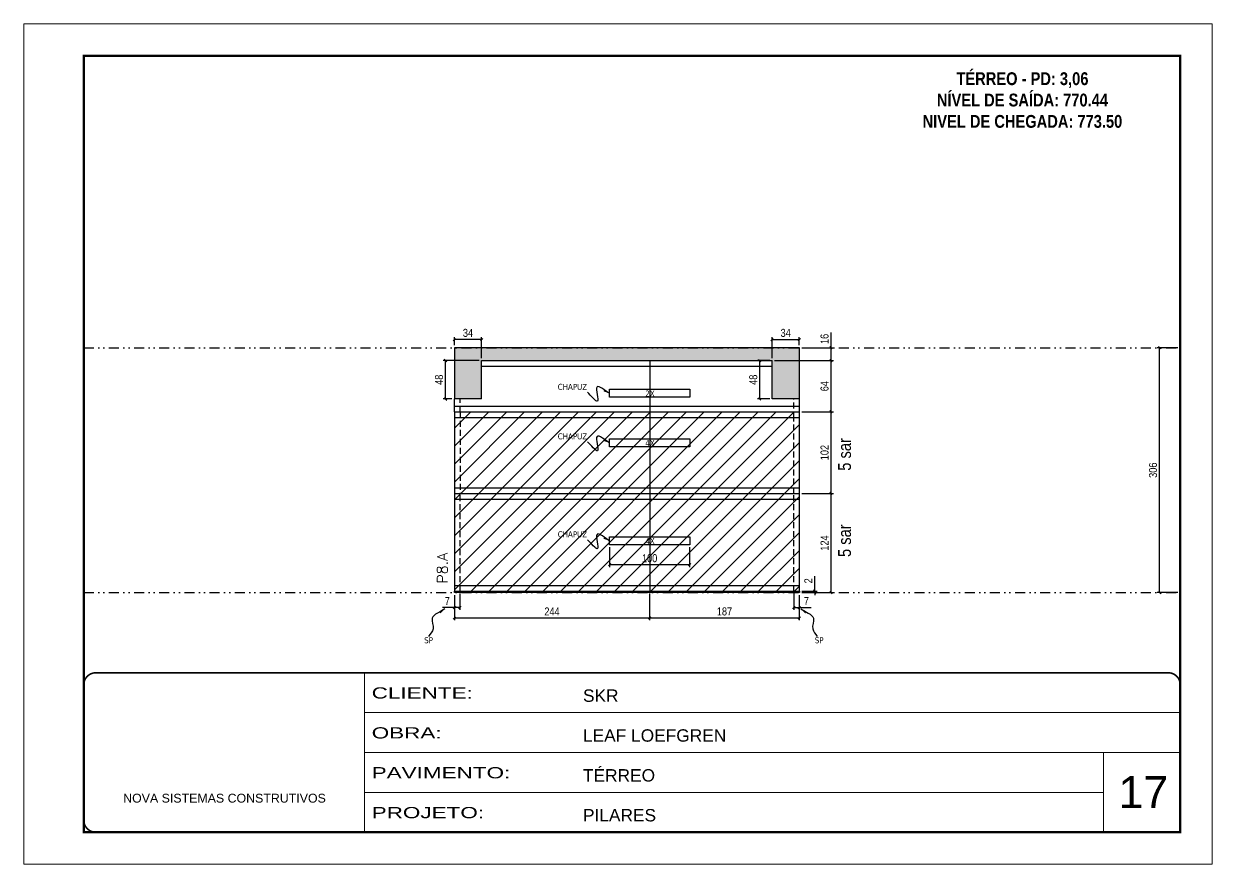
# Model space of a CAD drawing. Extents: x 14400 to 27878, y -21631 to 6985.
# Drawn here: x 14413 to 15898, y 1340 to 2390 of the extents above; entities that cross this region are included whole.
import ezdxf

# ---------------------------------------------------------------- set-up
doc = ezdxf.new("R2010")
doc.units = 0
for name, pattern in [('CONTINUO', [0]), ('DASHED', [0.75, 0.5, -0.25]), ('DIVIDE2', [0.625, 0.25, -0.125, 0, -0.125, 0, -0.125]), ('HIDDEN', [0.375, 0.25, -0.125])]:
    doc.linetypes.add(name, pattern=pattern)
for name, color, linetype, lineweight in [('CARIMBO', 255, 'Continuous', 9), ('Folhas', 255, 'Continuous', 9), ('Hachura', 251, 'Continuous', 9), ('SARRAFO DE PRESSAO', 251, 'DASHED', 9), ('Texto Seção', 7, 'Continuous', 15)]:
    doc.layers.add(name, color=color, linetype=linetype, lineweight=lineweight)
for name, color, linetype in [('COTA', 241, 'Continuous'), ('NOMENCLATURA', 7, 'Continuous'), ('Nível', 160, 'Continuous'), ('Painéis', 200, 'Continuous'), ('Romaneio', 10, 'Continuous'), ('SARR_2.2x10', 60, 'Continuous'), ('SARR_2.2x7', 40, 'Continuous'), ('Sarrafo de Pressão', 42, 'HIDDEN'), ('texto', 7, 'Continuous')]:
    doc.layers.add(name, color=color, linetype=linetype)
doc.styles.add('ARIAL', font='arial.ttf')
doc.styles.add('ARIAL_NARROW', font='ARIALN.TTF', dxfattribs={"height": 0.2})
doc.styles.add('COTA TECNICA', font='techl___.ttf', dxfattribs={"height": 10})
doc.styles.add('COTA TECNICA-50', font='techl___.ttf', dxfattribs={"height": 10})
doc.styles.add('REGUA-120', font='ROMANS.shx', dxfattribs={"height": 15})
doc.styles.add('ROMANC', font='techb___.ttf', dxfattribs={"height": 2.5})
doc.styles.get("Standard").update_dxf_attribs({"font": 'arial.ttf'})
doc.styles.add('Tecnologia', font='')
doc.styles.get('Tecnologia').set_extended_font_data('Forgotten Futurist')
doc.dimstyles.new('COTA PAINEL-50', dxfattribs={"dimtxt": 10, "dimasz": 3, "dimexe": 3, "dimexo": 3, "dimgap": 3, "dimtad": 1, "dimdec": 1, "dimzin": 12, "dimdsep": 46, "dimtxsty": 'COTA TECNICA-50', "dimblk1": 'OBLIQUE', "dimblk2": 'OBLIQUE', "dimsah": 1, "dimcen": 0.9, "dimclrd": 4, "dimclre": 4, "dimclrt": 240, "dimadec": 1, "dimazin": 3, "dimtfac": 1, "dimtdec": 1, "dimtmove": 0, "dimatfit": 3, "dimfxl": 1, "dimtolj": 1, "dimtzin": 12, "dimarcsym": 0})
doc.dimstyles.new('PAINEL', dxfattribs={"dimtxt": 10, "dimasz": 3, "dimexe": 3, "dimexo": 3, "dimgap": 3, "dimtad": 1, "dimdec": 1, "dimzin": 12, "dimdsep": 46, "dimtxsty": 'COTA TECNICA', "dimblk1": 'OBLIQUE', "dimblk2": 'OBLIQUE', "dimsah": 1, "dimcen": 0.9, "dimclrd": 4, "dimclre": 4, "dimclrt": 240, "dimadec": 1, "dimazin": 3, "dimtfac": 1, "dimtdec": 1, "dimtmove": 0, "dimatfit": 3, "dimfxl": 1, "dimtolj": 1, "dimtzin": 12, "dimarcsym": 0})
doc.dimstyles.get("Standard").update_dxf_attribs({"dimtxt": 0.18, "dimasz": 0.18, "dimexe": 0.18, "dimexo": 0.0625, "dimgap": 0.09, "dimtad": 0, "dimtih": 1, "dimtoh": 1, "dimdec": 4, "dimzin": 0, "dimdsep": 46, "dimtxsty": 'Standard', "dimcen": 0.09, "dimadec": 0, "dimazin": 0, "dimtfac": 1, "dimtdec": 4, "dimtofl": 0, "dimtmove": 0, "dimatfit": 3, "dimfxl": 1, "dimtolj": 1, "dimtzin": 0, "dimarcsym": 0})

# ---------------------------------------------------------------- blocks, each defined once
blk = doc.blocks.new('9999999999')
at = {"color": 30, "linetype": 'CONTINUO'}
for p, q in [((98564.6, 34230.2), (98564.6, 34429.4)), ((98564.6, 34379.6), (99584, 34379.6)), ((98564.6, 34329.8), (99488, 34329.8)), ((99584, 34329.8), (99488, 34329.8)), ((99488, 34329.8), (99488, 34230.2)), ((98564.6, 34280), (99488, 34280))]:
    blk.add_line(p, q, dxfattribs=at)
at = {"color": 30, "linetype": 'CONTINUO', "const_width": 2}
blk.add_lwpolyline([(99584, 34230.2), (99584, 34414.4, 0.414214), (99569, 34429.4), (98229, 34429.4, 0.414214), (98214, 34414.4), (98214, 34245.2, 0.414214), (98229, 34230.2), (99584, 34230.2)], format="xyb", dxfattribs=at)
at = {"layer": 'Folhas'}
blk.add_lwpolyline([(98139, 34190.2), (99624, 34190.2), (99624, 35240.2), (98139, 35240.2)], close=True, dxfattribs=at)
at = {"layer": 'Folhas', "color": 30, "const_width": 3}
blk.add_lwpolyline([(98214, 34230.2), (99584, 34230.2), (99584, 35200.2), (98214, 35200.2)], close=True, dxfattribs=at)
at = {"color": 7, "linetype": 'Continuous', "ltscale": 5, "style": 'ARIAL'}
for s, height, p in [('SKR', 15.48, (98837.7, 34393.1)), ('LEAF LOEFGREN', 15.483, (98837.7, 34343.3)), ('TÉRREO', 15.48, (98837.7, 34293.5)), ('NOVA SISTEMAS CONSTRUTIVOS', 11.059, (98263.2, 34267.2)), ('PILARES', 15.48, (98837.7, 34243.7))]:
    blk.add_text(s, height=height, dxfattribs=at).set_placement(p)
at = {"layer": 'Folhas', "color": 7, "style": 'Tecnologia', "width": 1.5}
for s, p in [('CLIENTE:', (98573.7, 34397.2)), ('OBRA:', (98573.7, 34347.3)), ('PAVIMENTO:', (98573.7, 34297.5)), ('PROJETO:', (98573.7, 34247.7))]:
    blk.add_text(s, height=14, dxfattribs=at).set_placement(p)
blk = doc.blocks.new('_Oblique')
at = {"color": 0, "linetype": 'ByBlock', "lineweight": -2}
blk.add_line((-0.5, -0.5), (0.5, 0.5), dxfattribs=at)
blk = doc.blocks.new('*D920')
at = {"layer": 'COTA', "color": 4, "lineweight": -2, "transparency": 16777216}
for p, q in [((14958.5, 1678.7), (14958.5, 1658.2)), ((14951.5, 1676.7), (14951.5, 1658.2)), ((14951.5, 1661.2), (14936.8, 1661.2)), ((14958.5, 1661.2), (14951.5, 1661.2))]:
    blk.add_line(p, q, dxfattribs=at)
at = {"layer": 'Defpoints', "color": 0, "transparency": 16777216}
for p in [(14951.5, 1679.7), (14958.5, 1681.7), (14951.5, 1661.2)]:
    blk.add_point(p, dxfattribs=at)
at = {"layer": 'COTA', "color": 4, "lineweight": -2, "transparency": 16777216, "xscale": 3, "yscale": 3, "zscale": 3, "rotation": 180}
blk.add_blockref('_Oblique', (14951.5, 1661.2), dxfattribs=at)
at = {"layer": 'COTA', "color": 4, "lineweight": -2, "transparency": 16777216, "xscale": 3, "yscale": 3, "zscale": 3}
blk.add_blockref('_Oblique', (14958.5, 1661.2), dxfattribs=at)
at = {"layer": 'COTA', "color": 240, "transparency": 16777216, "insert": (14942.7, 1669.3), "char_height": 10, "attachment_point": 5, "style": 'COTA TECNICA-50'}
blk.add_mtext('\\A1;7', dxfattribs=at)
blk = doc.blocks.new('*D921')
at = {"layer": 'COTA', "color": 4, "lineweight": -2, "transparency": 16777216}
for p, q in [((15375.5, 1678.7), (15375.5, 1658.2)), ((15382.5, 1676.7), (15382.5, 1658.2)), ((15375.5, 1661.2), (15382.5, 1661.2)), ((15382.5, 1661.2), (15397.3, 1661.2))]:
    blk.add_line(p, q, dxfattribs=at)
at = {"layer": 'Defpoints', "color": 0, "transparency": 16777216}
for p in [(15375.5, 1681.7), (15382.5, 1679.7), (15382.5, 1661.2)]:
    blk.add_point(p, dxfattribs=at)
at = {"layer": 'COTA', "color": 4, "lineweight": -2, "transparency": 16777216, "xscale": 3, "yscale": 3, "zscale": 3, "rotation": 180}
blk.add_blockref('_Oblique', (15375.5, 1661.2), dxfattribs=at)
at = {"layer": 'COTA', "color": 4, "lineweight": -2, "transparency": 16777216, "xscale": 3, "yscale": 3, "zscale": 3}
blk.add_blockref('_Oblique', (15382.5, 1661.2), dxfattribs=at)
at = {"layer": 'COTA', "color": 240, "transparency": 16777216, "insert": (15391.4, 1669.3), "char_height": 10, "attachment_point": 5, "style": 'COTA TECNICA-50'}
blk.add_mtext('\\A1;7', dxfattribs=at)
blk = doc.blocks.new('*D922')
at = {"layer": 'Defpoints', "color": 0, "linetype": 'ByBlock', "transparency": 16777216}
for p in [(15382.5, 1803.7), (15422.2, 1803.7), (15382.5, 1679.7)]:
    blk.add_point(p, dxfattribs=at)
at = {"layer": 'Romaneio', "color": 4, "linetype": 'ByBlock', "lineweight": -2, "transparency": 16777216}
for p, q in [((15385.5, 1803.7), (15425.2, 1803.7)), ((15422.2, 1679.7), (15422.2, 1803.7)), ((15385.5, 1679.7), (15425.2, 1679.7))]:
    blk.add_line(p, q, dxfattribs=at)
at = {"layer": 'Romaneio', "color": 4, "linetype": 'ByBlock', "lineweight": -2, "transparency": 16777216, "xscale": 3, "yscale": 3, "zscale": 3}
for p, rotation in [((15422.2, 1803.7), 90), ((15422.2, 1679.7), 270)]:
    blk.add_blockref('_Oblique', p, dxfattribs=dict(at, rotation=rotation))
at = {"layer": 'Romaneio', "color": 240, "linetype": 'ByBlock', "transparency": 16777216, "insert": (15414.1, 1741.7), "char_height": 10, "attachment_point": 5, "rotation": 90, "style": 'COTA TECNICA'}
blk.add_mtext('\\A1;124', dxfattribs=at)
blk = doc.blocks.new('*D923')
at = {"layer": 'Defpoints', "color": 0, "linetype": 'ByBlock', "transparency": 16777216}
for p in [(15382.5, 1803.7), (15422.2, 1803.7), (15382.5, 1679.7)]:
    blk.add_point(p, dxfattribs=at)
at = {"layer": 'Romaneio', "color": 4, "linetype": 'ByBlock', "lineweight": -2, "transparency": 16777216}
for p, q in [((15385.5, 1803.7), (15425.2, 1803.7)), ((15422.2, 1679.7), (15422.2, 1803.7)), ((15385.5, 1679.7), (15425.2, 1679.7))]:
    blk.add_line(p, q, dxfattribs=at)
at = {"layer": 'Romaneio', "color": 4, "linetype": 'ByBlock', "lineweight": -2, "transparency": 16777216, "xscale": 3, "yscale": 3, "zscale": 3}
for p, rotation in [((15422.2, 1803.7), 90), ((15422.2, 1679.7), 270)]:
    blk.add_blockref('_Oblique', p, dxfattribs=dict(at, rotation=rotation))
at = {"layer": 'Romaneio', "color": 240, "linetype": 'ByBlock', "transparency": 16777216, "insert": (15414.1, 1741.7), "char_height": 10, "attachment_point": 5, "rotation": 90, "style": 'COTA TECNICA'}
blk.add_mtext('\\A1;124', dxfattribs=at)
blk = doc.blocks.new('*D924')
at = {"layer": 'COTA', "color": 4, "lineweight": -2, "transparency": 16777216}
for p, q in [((15401.8, 1681.7), (15401.8, 1700.5)), ((15385.5, 1681.7), (15404.8, 1681.7)), ((15385.5, 1679.7), (15404.8, 1679.7)), ((15401.8, 1679.7), (15401.8, 1681.7)), ((15401.8, 1679.7), (15401.8, 1676.7))]:
    blk.add_line(p, q, dxfattribs=at)
at = {"layer": 'Defpoints', "color": 0, "transparency": 16777216}
for p in [(15382.5, 1681.7), (15382.5, 1679.7), (15401.8, 1679.7)]:
    blk.add_point(p, dxfattribs=at)
at = {"layer": 'COTA', "color": 4, "lineweight": -2, "transparency": 16777216, "xscale": 3, "yscale": 3, "zscale": 3}
for p, rotation in [((15401.8, 1681.7), 270), ((15401.8, 1679.7), 90)]:
    blk.add_blockref('_Oblique', p, dxfattribs=dict(at, rotation=rotation))
at = {"layer": 'COTA', "color": 240, "transparency": 16777216, "insert": (15393.8, 1694.5), "char_height": 10, "attachment_point": 5, "rotation": 90, "style": 'COTA TECNICA-50'}
blk.add_mtext('\\A1;2', dxfattribs=at)
blk = doc.blocks.new('*D934')
at = {"layer": 'COTA', "color": 4, "lineweight": -2, "transparency": 16777216}
for p, q in [((15195.5, 1678.7), (15195.5, 1645.2)), ((14951.5, 1676.7), (14951.5, 1645.2)), ((14951.5, 1648.2), (15195.5, 1648.2))]:
    blk.add_line(p, q, dxfattribs=at)
at = {"layer": 'Defpoints', "color": 0, "transparency": 16777216}
for p in [(14951.5, 1679.7), (15195.5, 1681.7), (15195.5, 1648.2)]:
    blk.add_point(p, dxfattribs=at)
at = {"layer": 'COTA', "color": 4, "lineweight": -2, "transparency": 16777216, "xscale": 3, "yscale": 3, "zscale": 3, "rotation": 180}
blk.add_blockref('_Oblique', (14951.5, 1648.2), dxfattribs=at)
at = {"layer": 'COTA', "color": 4, "lineweight": -2, "transparency": 16777216, "xscale": 3, "yscale": 3, "zscale": 3}
blk.add_blockref('_Oblique', (15195.5, 1648.2), dxfattribs=at)
at = {"layer": 'COTA', "color": 240, "transparency": 16777216, "insert": (15073.5, 1656.2), "char_height": 10, "attachment_point": 5, "style": 'COTA TECNICA-50'}
blk.add_mtext('\\A1;244', dxfattribs=at)
blk = doc.blocks.new('*D935')
at = {"layer": 'COTA', "color": 4, "lineweight": -2, "transparency": 16777216}
for p, q in [((15195.5, 1678.7), (15195.5, 1645.2)), ((15382.5, 1676.7), (15382.5, 1645.2)), ((15195.5, 1648.2), (15382.5, 1648.2))]:
    blk.add_line(p, q, dxfattribs=at)
at = {"layer": 'Defpoints', "color": 0, "transparency": 16777216}
for p in [(15195.5, 1681.7), (15382.5, 1679.7), (15382.5, 1648.2)]:
    blk.add_point(p, dxfattribs=at)
at = {"layer": 'COTA', "color": 4, "lineweight": -2, "transparency": 16777216, "xscale": 3, "yscale": 3, "zscale": 3, "rotation": 180}
blk.add_blockref('_Oblique', (15195.5, 1648.2), dxfattribs=at)
at = {"layer": 'COTA', "color": 4, "lineweight": -2, "transparency": 16777216, "xscale": 3, "yscale": 3, "zscale": 3}
blk.add_blockref('_Oblique', (15382.5, 1648.2), dxfattribs=at)
at = {"layer": 'COTA', "color": 240, "transparency": 16777216, "insert": (15289, 1656.2), "char_height": 10, "attachment_point": 5, "style": 'COTA TECNICA-50'}
blk.add_mtext('\\A1;187', dxfattribs=at)
blk = doc.blocks.new('*D936')
at = {"layer": 'COTA', "color": 4, "linetype": 'ByBlock', "lineweight": -2, "transparency": 16777216}
for p, q in [((15145.5, 1736.6), (15145.5, 1711.6)), ((15245.5, 1736.6), (15245.5, 1711.6)), ((15245.5, 1714.6), (15145.5, 1714.6))]:
    blk.add_line(p, q, dxfattribs=at)
at = {"layer": 'Defpoints', "color": 0, "linetype": 'ByBlock', "transparency": 16777216}
for p in [(15145.5, 1739.6), (15245.5, 1739.6), (15145.5, 1714.6)]:
    blk.add_point(p, dxfattribs=at)
at = {"layer": 'COTA', "color": 4, "linetype": 'ByBlock', "lineweight": -2, "transparency": 16777216, "xscale": 3, "yscale": 3, "zscale": 3, "rotation": 180}
blk.add_blockref('_Oblique', (15145.5, 1714.6), dxfattribs=at)
at = {"layer": 'COTA', "color": 4, "linetype": 'ByBlock', "lineweight": -2, "transparency": 16777216, "xscale": 3, "yscale": 3, "zscale": 3}
blk.add_blockref('_Oblique', (15245.5, 1714.6), dxfattribs=at)
at = {"layer": 'COTA', "color": 240, "linetype": 'ByBlock', "transparency": 16777216, "insert": (15195.5, 1722.7), "char_height": 10, "attachment_point": 5, "style": 'COTA TECNICA'}
blk.add_mtext('\\A1;100', dxfattribs=at)
blk = doc.blocks.new('*D941')
at = {"layer": 'COTA', "color": 4, "lineweight": -2, "transparency": 16777216}
for p, q in [((15385.5, 1905.7), (15425.2, 1905.7)), ((15422.2, 1803.7), (15422.2, 1905.7)), ((15385.5, 1803.7), (15425.2, 1803.7))]:
    blk.add_line(p, q, dxfattribs=at)
at = {"layer": 'Defpoints', "color": 0, "transparency": 16777216}
for p in [(15382.5, 1905.7), (15422.2, 1905.7), (15382.5, 1803.7)]:
    blk.add_point(p, dxfattribs=at)
at = {"layer": 'COTA', "color": 4, "lineweight": -2, "transparency": 16777216, "xscale": 3, "yscale": 3, "zscale": 3}
for p, rotation in [((15422.2, 1905.7), 90), ((15422.2, 1803.7), 270)]:
    blk.add_blockref('_Oblique', p, dxfattribs=dict(at, rotation=rotation))
at = {"layer": 'COTA', "color": 240, "transparency": 16777216, "insert": (15414.1, 1854.7), "char_height": 10, "attachment_point": 5, "rotation": 90, "style": 'COTA TECNICA'}
blk.add_mtext('\\A1;102', dxfattribs=at)
blk = doc.blocks.new('*D1781')
at = {"layer": 'COTA', "color": 4, "lineweight": -2, "transparency": 16777216}
for p, q in [((15855.5, 1985.7), (15829.7, 1985.7)), ((15832.7, 1679.7), (15832.7, 1985.7)), ((15855.5, 1679.7), (15829.7, 1679.7))]:
    blk.add_line(p, q, dxfattribs=at)
at = {"layer": 'Defpoints', "color": 0, "transparency": 16777216}
for p in [(15832.7, 1985.7), (15858.5, 1985.7), (15858.5, 1679.7)]:
    blk.add_point(p, dxfattribs=at)
at = {"layer": 'COTA', "color": 4, "lineweight": -2, "transparency": 16777216, "xscale": 3, "yscale": 3, "zscale": 3}
for p, rotation in [((15832.7, 1985.7), 90), ((15832.7, 1679.7), 270)]:
    blk.add_blockref('_Oblique', p, dxfattribs=dict(at, rotation=rotation))
at = {"layer": 'COTA', "color": 240, "transparency": 16777216, "insert": (15824.5, 1832.7), "char_height": 10, "attachment_point": 5, "rotation": 90, "style": 'COTA TECNICA'}
blk.add_mtext('\\A1;306', dxfattribs=at)
blk = doc.blocks.new('*D2199')
at = {"layer": 'COTA', "color": 4, "lineweight": -2, "transparency": 16777216}
for p, q in [((15351.5, 1969.7), (15425.2, 1969.7)), ((15422.2, 1905.7), (15422.2, 1969.7)), ((15385.5, 1905.7), (15425.2, 1905.7))]:
    blk.add_line(p, q, dxfattribs=at)
at = {"layer": 'Defpoints', "color": 0, "transparency": 16777216}
for p in [(15348.5, 1969.7), (15422.2, 1969.7), (15382.5, 1905.7)]:
    blk.add_point(p, dxfattribs=at)
at = {"layer": 'COTA', "color": 4, "lineweight": -2, "transparency": 16777216, "xscale": 3, "yscale": 3, "zscale": 3}
for p, rotation in [((15422.2, 1969.7), 90), ((15422.2, 1905.7), 270)]:
    blk.add_blockref('_Oblique', p, dxfattribs=dict(at, rotation=rotation))
at = {"layer": 'COTA', "color": 240, "transparency": 16777216, "insert": (15414.1, 1937.7), "char_height": 10, "attachment_point": 5, "rotation": 90, "style": 'COTA TECNICA'}
blk.add_mtext('\\A1;64', dxfattribs=at)
blk = doc.blocks.new('*D2200')
at = {"layer": 'COTA', "color": 4, "lineweight": -2, "transparency": 16777216}
for p, q in [((15422.2, 1985.7), (15422.2, 2004.7)), ((15385.5, 1985.7), (15425.2, 1985.7)), ((15422.2, 1969.7), (15422.2, 1985.7)), ((15351.5, 1969.7), (15425.2, 1969.7))]:
    blk.add_line(p, q, dxfattribs=at)
at = {"layer": 'Defpoints', "color": 0, "transparency": 16777216}
for p in [(15382.5, 1985.7), (15422.2, 1985.7), (15348.5, 1969.7)]:
    blk.add_point(p, dxfattribs=at)
at = {"layer": 'COTA', "color": 4, "lineweight": -2, "transparency": 16777216, "xscale": 3, "yscale": 3, "zscale": 3}
for p, rotation in [((15422.2, 1985.7), 90), ((15422.2, 1969.7), 270)]:
    blk.add_blockref('_Oblique', p, dxfattribs=dict(at, rotation=rotation))
at = {"layer": 'COTA', "color": 240, "transparency": 16777216, "insert": (15414.1, 1996.7), "char_height": 10, "attachment_point": 5, "rotation": 90, "style": 'COTA TECNICA'}
blk.add_mtext('\\A1;16', dxfattribs=at)
blk = doc.blocks.new('*D2201')
at = {"layer": 'COTA', "color": 4, "lineweight": -2, "transparency": 16777216}
for p, q in [((14951.5, 1988.7), (14951.5, 1998.9)), ((14985.5, 1995.9), (14951.5, 1995.9)), ((14985.5, 1972.7), (14985.5, 1998.9))]:
    blk.add_line(p, q, dxfattribs=at)
at = {"layer": 'Defpoints', "color": 0, "transparency": 16777216}
for p in [(14951.5, 1995.9), (14951.5, 1985.7), (14985.5, 1969.7)]:
    blk.add_point(p, dxfattribs=at)
at = {"layer": 'COTA', "color": 4, "lineweight": -2, "transparency": 16777216, "xscale": 3, "yscale": 3, "zscale": 3, "rotation": 180}
blk.add_blockref('_Oblique', (14951.5, 1995.9), dxfattribs=at)
at = {"layer": 'COTA', "color": 4, "lineweight": -2, "transparency": 16777216, "xscale": 3, "yscale": 3, "zscale": 3}
blk.add_blockref('_Oblique', (14985.5, 1995.9), dxfattribs=at)
at = {"layer": 'COTA', "color": 240, "transparency": 16777216, "insert": (14968.5, 2004.2), "char_height": 10, "attachment_point": 5, "style": 'COTA TECNICA'}
blk.add_mtext('\\A1;34', dxfattribs=at)
blk = doc.blocks.new('*D2202')
at = {"layer": 'COTA', "color": 4, "lineweight": -2, "transparency": 16777216}
for p, q in [((15348.5, 1972.7), (15348.5, 1998.9)), ((15348.5, 1995.9), (15382.5, 1995.9)), ((15382.5, 1988.7), (15382.5, 1998.9))]:
    blk.add_line(p, q, dxfattribs=at)
at = {"layer": 'Defpoints', "color": 0, "transparency": 16777216}
for p in [(15382.5, 1995.9), (15382.5, 1985.7), (15348.5, 1969.7)]:
    blk.add_point(p, dxfattribs=at)
at = {"layer": 'COTA', "color": 4, "lineweight": -2, "transparency": 16777216, "xscale": 3, "yscale": 3, "zscale": 3, "rotation": 180}
blk.add_blockref('_Oblique', (15348.5, 1995.9), dxfattribs=at)
at = {"layer": 'COTA', "color": 4, "lineweight": -2, "transparency": 16777216, "xscale": 3, "yscale": 3, "zscale": 3}
blk.add_blockref('_Oblique', (15382.5, 1995.9), dxfattribs=at)
at = {"layer": 'COTA', "color": 240, "transparency": 16777216, "insert": (15365.5, 2004.2), "char_height": 10, "attachment_point": 5, "style": 'COTA TECNICA'}
blk.add_mtext('\\A1;34', dxfattribs=at)
blk = doc.blocks.new('*D2203')
at = {"layer": 'COTA', "color": 4, "lineweight": -2, "transparency": 16777216}
for p, q in [((14982.5, 1969.7), (14937.4, 1969.7)), ((14940.4, 1921.7), (14940.4, 1969.7)), ((14948.5, 1921.7), (14937.4, 1921.7))]:
    blk.add_line(p, q, dxfattribs=at)
at = {"layer": 'Defpoints', "color": 0, "transparency": 16777216}
for p in [(14940.4, 1969.7), (14985.5, 1969.7), (14951.5, 1921.7)]:
    blk.add_point(p, dxfattribs=at)
at = {"layer": 'COTA', "color": 4, "lineweight": -2, "transparency": 16777216, "xscale": 3, "yscale": 3, "zscale": 3}
for p, rotation in [((14940.4, 1969.7), 90), ((14940.4, 1921.7), 270)]:
    blk.add_blockref('_Oblique', p, dxfattribs=dict(at, rotation=rotation))
at = {"layer": 'COTA', "color": 240, "transparency": 16777216, "insert": (14932.4, 1945.7), "char_height": 10, "attachment_point": 5, "rotation": 90, "style": 'COTA TECNICA'}
blk.add_mtext('\\A1;48', dxfattribs=at)
blk = doc.blocks.new('*D2204')
at = {"layer": 'COTA', "color": 4, "lineweight": -2, "transparency": 16777216}
for p, q in [((15345.5, 1969.7), (15330.1, 1969.7)), ((15333.1, 1921.7), (15333.1, 1969.7)), ((15345.5, 1921.7), (15330.1, 1921.7))]:
    blk.add_line(p, q, dxfattribs=at)
at = {"layer": 'Defpoints', "color": 0, "transparency": 16777216}
for p in [(15333.1, 1969.7), (15348.5, 1969.7), (15348.5, 1921.7)]:
    blk.add_point(p, dxfattribs=at)
at = {"layer": 'COTA', "color": 4, "lineweight": -2, "transparency": 16777216, "xscale": 3, "yscale": 3, "zscale": 3}
for p, rotation in [((15333.1, 1969.7), 90), ((15333.1, 1921.7), 270)]:
    blk.add_blockref('_Oblique', p, dxfattribs=dict(at, rotation=rotation))
at = {"layer": 'COTA', "color": 240, "transparency": 16777216, "insert": (15325, 1945.7), "char_height": 10, "attachment_point": 5, "rotation": 90, "style": 'COTA TECNICA'}
blk.add_mtext('\\A1;48', dxfattribs=at)

msp = doc.modelspace()

# ---------------------------------------------------------------- hatches: boundary and pattern name
at = {"layer": 'COTA'}
h = msp.add_hatch(dxfattribs=at)
h.set_pattern_fill('AR-CONC', color=256, scale=0.03)
h.paths.add_polyline_path([(15382.55, 1985.71), (14951.55, 1985.71), (14951.55, 1921.71), (14985.55, 1921.71), (14985.55, 1969.71), (15348.55, 1969.71), (15348.55, 1921.71), (15382.55, 1921.71)])
at = {"layer": 'Hachura'}
h = msp.add_hatch(dxfattribs=at)
h.set_pattern_fill('ANSI31', color=256, scale=5)
h.paths.add_polyline_path([(15195.55, 1905.71), (14951.55, 1905.71), (14951.55, 1803.71), (15195.55, 1803.71)])
h.paths.add_polyline_path([(15382.55, 1905.71), (15195.55, 1905.71), (15195.55, 1803.71), (15382.55, 1803.71)])
h.paths.add_polyline_path([(15382.55, 1803.71), (15195.55, 1803.71), (15195.55, 1681.71), (15382.55, 1681.71)])
h.paths.add_polyline_path([(15195.55, 1803.71), (14951.55, 1803.71), (14951.55, 1681.71), (15195.55, 1681.71)])

# ---------------------------------------------------------------- linework, layer by layer
at = {"layer": 'COTA'}
for p, q in [((15382.55, 1985.71), (14951.55, 1985.71)), ((14951.55, 1985.71), (14951.55, 1921.71)), ((15382.55, 1921.71), (15382.55, 1985.71))]:
    msp.add_line(p, q, dxfattribs=at)
at = {"layer": 'Nível', "color": 4, "linetype": 'DIVIDE2', "ltscale": 50}
for p, q in [((14488.47, 1985.71), (15858.47, 1985.71)), ((14488.47, 1679.71), (15858.47, 1679.71))]:
    msp.add_line(p, q, dxfattribs=at)
at = {"layer": 'Painéis'}
for p, q in [((14985.55, 1969.71), (15348.55, 1969.71)), ((14985.55, 1921.71), (14985.55, 1969.71)), ((15195.55, 1969.71), (15195.55, 1681.71)), ((15348.55, 1921.71), (15348.55, 1969.71)), ((14951.55, 1905.71), (14951.55, 1921.71)), ((14985.55, 1921.71), (14951.55, 1921.71)), ((15382.55, 1921.71), (15348.55, 1921.71)), ((15382.55, 1898.71), (15382.55, 1921.71)), ((14951.55, 1905.71), (15382.55, 1905.71)), ((14951.55, 1905.71), (14951.55, 1803.71)), ((15382.55, 1803.71), (15382.55, 1905.71)), ((15382.55, 1831.71), (15382.55, 1831.71)), ((14951.55, 1803.71), (15382.55, 1803.71)), ((14951.55, 1803.71), (14951.55, 1681.71)), ((14951.55, 1803.71), (14951.55, 1803.71)), ((15382.55, 1681.71), (15382.55, 1803.71)), ((14951.55, 1681.71), (15382.55, 1681.71))]:
    msp.add_line(p, q, dxfattribs=at)
msp.add_lwpolyline([(15382.55, 1679.71), (14951.55, 1679.71), (14951.55, 1681.71), (15382.55, 1681.71)], close=True, dxfattribs=at)
at = {"layer": 'SARR_2.2x10'}
for points in [[(15145.55, 1933.74), (15245.55, 1933.74), (15245.55, 1923.74), (15145.55, 1923.74)], [(15145.55, 1871.88), (15245.55, 1871.88), (15245.55, 1861.88), (15145.55, 1861.88)], [(15145.55, 1749.55), (15245.55, 1749.55), (15245.55, 1739.55), (15145.55, 1739.55)]]:
    msp.add_lwpolyline(points, close=True, dxfattribs=at)
at = {"layer": 'SARR_2.2x7'}
for p, q in [((14985.55, 1962.71), (15195.55, 1962.71)), ((15195.55, 1962.71), (15348.55, 1962.71)), ((14951.55, 1912.71), (15195.55, 1912.71)), ((15195.55, 1912.71), (15382.55, 1912.71)), ((14951.55, 1898.71), (15195.55, 1898.71)), ((15195.55, 1898.71), (15382.55, 1898.71)), ((14951.55, 1810.71), (15195.55, 1810.71)), ((15195.55, 1810.71), (15382.55, 1810.71)), ((14951.55, 1796.71), (15195.55, 1796.71)), ((15195.55, 1796.71), (15382.55, 1796.71)), ((14951.55, 1688.71), (15195.55, 1688.71)), ((15195.55, 1688.71), (15382.55, 1688.71))]:
    msp.add_line(p, q, dxfattribs=at)
at = {"layer": 'Sarrafo de Pressão', "ltscale": 30}
for p, q in [((14958.55, 1905.71), (14958.55, 1921.71)), ((15375.55, 1898.71), (15375.55, 1921.71)), ((14958.55, 1905.71), (14958.55, 1803.71)), ((15375.55, 1803.71), (15375.55, 1905.71)), ((14958.55, 1681.71), (14958.55, 1803.71)), ((15375.55, 1681.71), (15375.55, 1803.71))]:
    msp.add_line(p, q, dxfattribs=at)

# ---------------------------------------------------------------- block references
at = {"layer": 'SARRAFO DE PRESSAO', "color": 6, "linetype": 'ByBlock'}
msp.add_blockref('9999999999', (-83725.51, -32849.78), dxfattribs=at)

# ---------------------------------------------------------------- texts
at = {"layer": 'CARIMBO', "style": 'ARIAL'}
msp.add_text('17', height=40, dxfattribs=at).set_placement((15781.33, 1410.57))
at = {"layer": 'NOMENCLATURA', "style": 'ARIAL_NARROW'}
for p in [(15447.06, 1832.02), (15447.06, 1724.23)]:
    msp.add_text('5 sar', height=16, rotation=90, dxfattribs=at).set_placement(p)
at = {"layer": 'NOMENCLATURA', "color": 2, "insert": (15661.31, 2356.49), "char_height": 16, "attachment_point": 2, "style": 'ROMANC'}
msp.add_mtext_dynamic_manual_height_columns('\\PTÉRREO - PD: 3,06\\PNÍVEL DE SAÍDA: 770.44\\PNIVEL DE CHEGADA: 773.50', width=432.3511, gutter_width=1, heights=[0], dxfattribs=at)
at = {"layer": 'texto', "color": 0, "char_height": 7.5, "attachment_point": 5}
for s, insert in [('{\\fTahoma|b0|i0|c0|p34;\\C4;CHAPUZ}', (15099, 1936.75)), ('{\\fTahoma|b0|i0|c0|p34;\\C4;2X}', (15195.94, 1928.44)), ('{\\fTahoma|b0|i0|c0|p34;\\C4;CHAPUZ}', (15099, 1874.89)), ('{\\fTahoma|b0|i0|c0|p34;\\C4;4X}', (15195.94, 1866.59)), ('{\\fTahoma|b0|i0|c0|p34;\\C4;CHAPUZ}', (15099, 1752.57)), ('{\\fTahoma|b0|i0|c0|p34;\\C4;4X}', (15195.94, 1744.26)), ('{\\fTahoma|b0|i0|c0|p34;\\C4;SP}', (14919.3, 1620.22)), ('{\\fTahoma|b0|i0|c0|p34;\\C4;SP}', (15407.32, 1620.22))]:
    msp.add_mtext(s, dxfattribs=dict(at, insert=insert))
at = {"layer": 'Texto Seção', "insert": (14942.93, 1690.96), "char_height": 13, "width": 285.3299, "attachment_point": 7, "rotation": 90, "style": 'REGUA-120'}
msp.add_mtext('P8.A', dxfattribs=at)

# ---------------------------------------------------------------- dimensions: what is measured, and where the dimension line sits
at = {"layer": 'COTA'}
for base, p1, p2, dimstyle, picture, middle in [((14951.55, 1995.95), (14985.55, 1969.71), (14951.55, 1985.71), 'PAINEL', '*D2201', (14968.55, 2004.17)), ((15382.55, 1995.95), (15348.55, 1969.71), (15382.55, 1985.71), 'PAINEL', '*D2202', (15365.55, 2004.17)), ((15195.55, 1648.15), (14951.55, 1679.71), (15195.55, 1681.71), 'COTA PAINEL-50', '*D934', (15073.55, 1656.23)), ((15382.55, 1648.15), (15195.55, 1681.71), (15382.55, 1679.71), 'COTA PAINEL-50', '*D935', (15289.05, 1656.25)), ((15382.55, 1661.2), (15375.55, 1681.71), (15382.55, 1679.71), 'COTA PAINEL-50', '*D921', (15391.41, 1669.27))]:
    dim = msp.add_linear_dim(base=base, p1=p1, p2=p2, dimstyle=dimstyle, dxfattribs=at)
    dim.commit()
    dim.dimension.update_dxf_attribs({"geometry": picture, "text_midpoint": middle})
for base, p1, p2, angle, dimstyle, picture, middle in [((15422.19, 1985.71), (15348.55, 1969.71), (15382.55, 1985.71), 90, 'PAINEL', '*D2200', (15414.08, 1996.72)), ((15832.72, 1985.71), (15858.47, 1679.71), (15858.47, 1985.71), 90, 'PAINEL', '*D1781', (15824.5, 1832.71)), ((14940.45, 1969.71), (14951.55, 1921.71), (14985.55, 1969.71), 90, 'PAINEL', '*D2203', (14932.35, 1945.71)), ((15333.11, 1969.71), (15348.55, 1921.71), (15348.55, 1969.71), 90, 'PAINEL', '*D2204', (15325.02, 1945.71)), ((15422.19, 1969.71), (15382.55, 1905.71), (15348.55, 1969.71), 90, 'PAINEL', '*D2199', (15414.08, 1937.71)), ((15422.19, 1905.71), (15382.55, 1803.71), (15382.55, 1905.71), 90, 'PAINEL', '*D941', (15414.08, 1854.71)), ((14951.55, 1661.2), (14958.55, 1681.71), (14951.55, 1679.71), 180, 'COTA PAINEL-50', '*D920', (14942.68, 1669.27))]:
    dim = msp.add_linear_dim(base=base, p1=p1, p2=p2, angle=angle, dimstyle=dimstyle, dxfattribs=at)
    dim.commit()
    dim.dimension.update_dxf_attribs({"geometry": picture, "text_midpoint": middle})
at = {"layer": 'COTA', "linetype": 'ByBlock'}
dim = msp.add_linear_dim(base=(15145.55, 1714.63), p1=(15245.55, 1739.55), p2=(15145.55, 1739.55), dimstyle='PAINEL', dxfattribs=at)
dim.commit()
dim.dimension.update_dxf_attribs({"geometry": '*D936', "text_midpoint": (15195.55, 1722.73)})
at = {"layer": 'COTA'}
dim = msp.add_linear_dim(base=(15401.8, 1679.71), p1=(15382.55, 1681.71), p2=(15382.55, 1679.71), angle=90, dimstyle='COTA PAINEL-50', dxfattribs=at)
dim.commit()
dim.dimension.update_dxf_attribs({"geometry": '*D924', "text_midpoint": (15401.8, 1694.46), "dimtype": 160})
at = {"layer": 'Romaneio', "linetype": 'ByBlock'}
for picture in ['*D922', '*D923']:
    dim = msp.add_aligned_dim(p1=(15382.55, 1679.71), p2=(15382.55, 1803.71), distance=-39.64, dimstyle='PAINEL', dxfattribs=at)
    dim.commit()
    dim.dimension.update_dxf_attribs({"geometry": picture, "text_midpoint": (15414.11, 1741.71)})

# ---------------------------------------------------------------- leaders
at = {"layer": 'COTA', "path_type": 1}
for points in [[(15145.55, 1928.74), (15129.76, 1936.75), (15130.35, 1918.88), (15117.91, 1930.02)], [(15145.55, 1866.88), (15129.76, 1874.89), (15130.35, 1857.02), (15117.91, 1868.17)], [(15145.55, 1744.55), (15129.76, 1752.57), (15130.35, 1734.7), (15117.91, 1745.84)], [(14939.72, 1659.53), (14923.93, 1647.69), (14924.86, 1634.69), (14919.3, 1624.91)], [(15384.37, 1659.53), (15400.16, 1647.69), (15399.23, 1634.69), (15404.79, 1624.91)]]:
    msp.add_leader(points, dimstyle='Standard', override={"dimasz": 8}, dxfattribs=at)

doc.saveas('drawing.dxf')
